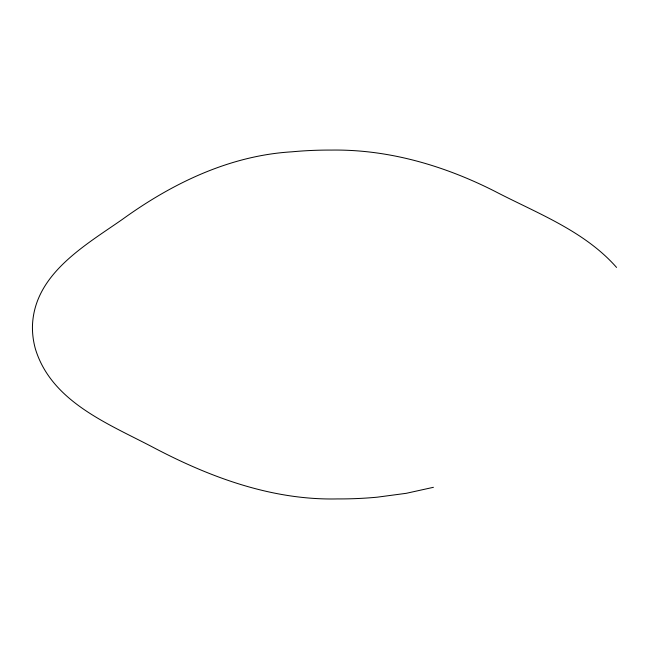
<?xml version="1.0" encoding="UTF-8"?>
<svg xmlns="http://www.w3.org/2000/svg" width="649" height="649" viewBox="0 0 649 649"><rect width="100%" height="100%" fill="white"/><g stroke="black" fill="none" stroke-linecap="round" stroke-linejoin="round"><path stroke-width="0.97" d="M433.418 487.31L406.25 493.313L377.296 497.175A234.086 135.146 0 0 1 337.472 498.919C271.996 500.42 209.449 477.129 152.393 446.958C107.912 423.602 51.66 401.715 35.476 349.178A234.086 135.146 0 0 1 32.45 326.187C34.016 274.259 84.735 245.663 122.45 219.33C172.236 183.326 229.616 155.582 291.815 151.825A234.086 135.146 0 0 1 331.639 150.081C388.556 149.278 444.257 165.657 494.7 191.228C537.015 213.261 584.262 230.768 616.55 267.42"/></g></svg>
